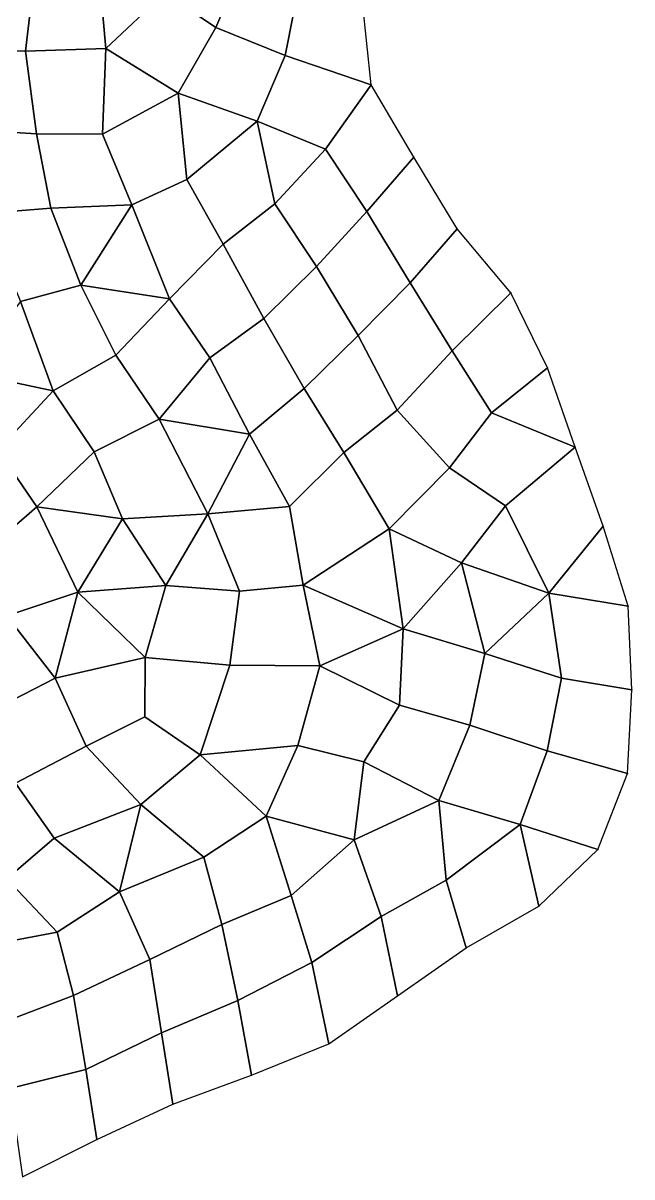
# Model space of a CAD drawing. Extents: x 727294 to 731543, y 8575035 to 8579824.
# Drawn here: x 731300.2 to 731445.5, y 8575438.4 to 8575713.5 of the extents above; entities that cross this region are included whole.
import ezdxf

# ---------------------------------------------------------------- set-up
doc = ezdxf.new("R2010")
doc.units = 0
for name, color, linetype in [('MESH_BOUND', 25, 'CONTINUOUS'), ('MESH_ELEMS', 250, 'CONTINUOUS'), ('MESH_NODES', 18, 'CONTINUOUS')]:
    doc.layers.add(name, color=color, linetype=linetype)

msp = doc.modelspace()

# ---------------------------------------------------------------- linework, layer by layer
at = {"layer": 'MESH_BOUND', "color": 25}
for points in [[(731383.29, 8575698.74, 38.17), (731381.21, 8575718.42, 38.17)], [(731393.41, 8575681.48, 38.17), (731383.29, 8575698.74, 38.17)], [(731403.82, 8575664.45, 38.17), (731393.41, 8575681.48, 38.17)], [(731416.61, 8575649.16, 38.17), (731403.82, 8575664.45, 38.17)], [(731425.32, 8575631.27, 38.17), (731416.61, 8575649.16, 38.17)], [(731431.91, 8575612.39, 38.17), (731425.32, 8575631.27, 38.17)], [(731438.64, 8575593.56, 38.17), (731431.91, 8575612.39, 38.17)], [(731444.61, 8575574.48, 38.17), (731438.64, 8575593.56, 38.17)], [(731445.48, 8575554.49, 38.17), (731444.61, 8575574.48, 38.17)], [(731444.4, 8575534.58, 38.17), (731445.48, 8575554.49, 38.17)], [(731437.32, 8575516.48, 38.17), (731444.4, 8575534.58, 38.17)], [(731423.3, 8575502.97, 38.17), (731437.32, 8575516.48, 38.17)], [(731405.95, 8575493.02, 38.17), (731423.3, 8575502.97, 38.17)], [(731389.56, 8575481.55, 38.17), (731405.95, 8575493.02, 38.17)], [(731373.18, 8575470.08, 38.17), (731389.56, 8575481.55, 38.17)], [(731354.74, 8575462.63, 38.17), (731373.18, 8575470.08, 38.17)], [(731335.98, 8575455.74, 38.17), (731354.74, 8575462.63, 38.17)], [(731317.85, 8575447.29, 38.17), (731335.98, 8575455.74, 38.17)], [(731300.12, 8575438.39, 38.17), (731317.85, 8575447.29, 38.17)]]:
    msp.add_polyline3d(points, dxfattribs=at)
at = {"layer": 'MESH_ELEMS', "color": 179}
for points in [[(731353.48, 8575729.32, 38.17), (731338.99, 8575737.4, 38.17), (731334.05, 8575720.64, 38.17), (731346.23, 8575712.44, 38.17)], [(731366.81, 8575726.27, 38.17), (731353.48, 8575729.32, 38.17), (731346.23, 8575712.44, 38.17), (731362.77, 8575705.77, 38.17)], [(731300.79, 8575706.76, 38.17), (731303.09, 8575726.45, 38.17), (731286.3, 8575725.77, 38.17), (731284.61, 8575707.04, 38.17)], [(731303.09, 8575726.45, 38.17), (731300.79, 8575706.76, 38.17), (731319.97, 8575707.41, 38.17), (731318.2, 8575726.93, 38.17)], [(731319.97, 8575707.41, 38.17), (731334.05, 8575720.64, 38.17), (731318.2, 8575726.93, 38.17), (731319.97, 8575707.41, 38.17)], [(731362.77, 8575705.77, 38.17), (731383.29, 8575698.74, 38.17), (731381.21, 8575718.42, 38.17), (731366.81, 8575726.27, 38.17)], [(731334.05, 8575720.64, 38.17), (731319.97, 8575707.41, 38.17), (731337.23, 8575696.78, 38.17), (731346.23, 8575712.44, 38.17)], [(731356.06, 8575690.04, 38.17), (731362.77, 8575705.77, 38.17), (731346.23, 8575712.44, 38.17), (731337.23, 8575696.78, 38.17)], [(731303.42, 8575687.02, 38.17), (731319.14, 8575687.01, 38.17), (731319.97, 8575707.41, 38.17), (731300.79, 8575706.76, 38.17)], [(731337.23, 8575696.78, 38.17), (731319.97, 8575707.41, 38.17), (731319.14, 8575687.01, 38.17), (731337.23, 8575696.78, 38.17)], [(731286.5, 8575688.12, 38.17), (731303.42, 8575687.02, 38.17), (731300.79, 8575706.76, 38.17), (731284.61, 8575707.04, 38.17)], [(731372.38, 8575683.38, 38.17), (731383.29, 8575698.74, 38.17), (731362.77, 8575705.77, 38.17), (731356.06, 8575690.04, 38.17)], [(731339.33, 8575676.17, 38.17), (731337.23, 8575696.78, 38.17), (731319.14, 8575687.01, 38.17), (731326.14, 8575670.1, 38.17)], [(731356.06, 8575690.04, 38.17), (731337.23, 8575696.78, 38.17), (731339.33, 8575676.17, 38.17), (731356.06, 8575690.04, 38.17)], [(731372.38, 8575683.38, 38.17), (731382.23, 8575668.53, 38.17), (731393.41, 8575681.48, 38.17), (731383.29, 8575698.74, 38.17)], [(731303.42, 8575687.02, 38.17), (731286.5, 8575688.12, 38.17), (731291, 8575668.09, 38.17), (731306.86, 8575669.31, 38.17)], [(731360.29, 8575670.37, 38.17), (731356.06, 8575690.04, 38.17), (731339.33, 8575676.17, 38.17), (731347.96, 8575660.78, 38.17)], [(731356.06, 8575690.04, 38.17), (731360.29, 8575670.37, 38.17), (731372.38, 8575683.38, 38.17), (731356.06, 8575690.04, 38.17)], [(731319.14, 8575687.01, 38.17), (731303.42, 8575687.02, 38.17), (731306.86, 8575669.31, 38.17), (731326.14, 8575670.1, 38.17)], [(731360.29, 8575670.37, 38.17), (731370.22, 8575655.4, 38.17), (731382.23, 8575668.53, 38.17), (731372.38, 8575683.38, 38.17)], [(731403.82, 8575664.45, 38.17), (731393.41, 8575681.48, 38.17), (731382.23, 8575668.53, 38.17), (731392.61, 8575651.55, 38.17)], [(731326.14, 8575670.1, 38.17), (731335.18, 8575647.7, 38.17), (731347.96, 8575660.78, 38.17), (731339.33, 8575676.17, 38.17)], [(731299.57, 8575647.1, 38.17), (731314.03, 8575650.96, 38.17), (731306.86, 8575669.31, 38.17), (731291, 8575668.09, 38.17)], [(731306.86, 8575669.31, 38.17), (731314.03, 8575650.96, 38.17), (731326.14, 8575670.1, 38.17), (731306.86, 8575669.31, 38.17)], [(731326.14, 8575670.1, 38.17), (731314.03, 8575650.96, 38.17), (731335.18, 8575647.7, 38.17), (731326.14, 8575670.1, 38.17)], [(731347.96, 8575660.78, 38.17), (731357.68, 8575643.04, 38.17), (731370.22, 8575655.4, 38.17), (731360.29, 8575670.37, 38.17)], [(731370.22, 8575655.4, 38.17), (731380.19, 8575638.98, 38.17), (731392.61, 8575651.55, 38.17), (731382.23, 8575668.53, 38.17)], [(731392.61, 8575651.55, 38.17), (731402.61, 8575635.34, 38.17), (731416.61, 8575649.16, 38.17), (731403.82, 8575664.45, 38.17)], [(731335.18, 8575647.7, 38.17), (731344.81, 8575633.62, 38.17), (731357.68, 8575643.04, 38.17), (731347.96, 8575660.78, 38.17)], [(731380.19, 8575638.98, 38.17), (731370.22, 8575655.4, 38.17), (731357.68, 8575643.04, 38.17), (731367.3, 8575626.31, 38.17)], [(731314.03, 8575650.96, 38.17), (731299.57, 8575647.1, 38.17), (731307.39, 8575625.83, 38.17), (731322.32, 8575634.28, 38.17)], [(731314.03, 8575650.96, 38.17), (731322.32, 8575634.28, 38.17), (731335.18, 8575647.7, 38.17), (731314.03, 8575650.96, 38.17)], [(731402.61, 8575635.34, 38.17), (731392.61, 8575651.55, 38.17), (731380.19, 8575638.98, 38.17), (731389.45, 8575621.2, 38.17)], [(731299.57, 8575647.1, 38.17), (731286.77, 8575630.14, 38.17), (731307.39, 8575625.83, 38.17), (731299.57, 8575647.1, 38.17)], [(731322.32, 8575634.28, 38.17), (731332.72, 8575619.07, 38.17), (731344.81, 8575633.62, 38.17), (731335.18, 8575647.7, 38.17)], [(731425.32, 8575631.27, 38.17), (731416.61, 8575649.16, 38.17), (731402.61, 8575635.34, 38.17), (731412.01, 8575620.58, 38.17)], [(731367.3, 8575626.31, 38.17), (731357.68, 8575643.04, 38.17), (731344.81, 8575633.62, 38.17), (731354.22, 8575615.44, 38.17)], [(731367.3, 8575626.31, 38.17), (731376.75, 8575611.09, 38.17), (731389.45, 8575621.2, 38.17), (731380.19, 8575638.98, 38.17)], [(731317.22, 8575611.23, 38.17), (731332.72, 8575619.07, 38.17), (731322.32, 8575634.28, 38.17), (731307.39, 8575625.83, 38.17)], [(731332.72, 8575619.07, 38.17), (731354.22, 8575615.44, 38.17), (731344.81, 8575633.62, 38.17), (731332.72, 8575619.07, 38.17)], [(731412.01, 8575620.58, 38.17), (731402.61, 8575635.34, 38.17), (731389.45, 8575621.2, 38.17), (731401.93, 8575607.41, 38.17)], [(731307.39, 8575625.83, 38.17), (731286.77, 8575630.14, 38.17), (731294.18, 8575611.68, 38.17), (731307.39, 8575625.83, 38.17)], [(731412.01, 8575620.58, 38.17), (731431.91, 8575612.39, 38.17), (731425.32, 8575631.27, 38.17), (731412.01, 8575620.58, 38.17)], [(731294.18, 8575611.68, 38.17), (731303.53, 8575598.15, 38.17), (731317.22, 8575611.23, 38.17), (731307.39, 8575625.83, 38.17)], [(731376.75, 8575611.09, 38.17), (731367.3, 8575626.31, 38.17), (731354.22, 8575615.44, 38.17), (731363.8, 8575598.24, 38.17)], [(731401.93, 8575607.41, 38.17), (731389.45, 8575621.2, 38.17), (731376.75, 8575611.09, 38.17), (731387.6, 8575592.91, 38.17)], [(731415.34, 8575598.34, 38.17), (731431.91, 8575612.39, 38.17), (731412.01, 8575620.58, 38.17), (731401.93, 8575607.41, 38.17)], [(731323.94, 8575595.25, 38.17), (731344.32, 8575596.45, 38.17), (731332.72, 8575619.07, 38.17), (731317.22, 8575611.23, 38.17)], [(731354.22, 8575615.44, 38.17), (731332.72, 8575619.07, 38.17), (731344.32, 8575596.45, 38.17), (731354.22, 8575615.44, 38.17)], [(731354.22, 8575615.44, 38.17), (731344.32, 8575596.45, 38.17), (731363.8, 8575598.24, 38.17), (731354.22, 8575615.44, 38.17)], [(731303.53, 8575598.15, 38.17), (731294.18, 8575611.68, 38.17), (731278.58, 8575601.79, 38.17), (731288.76, 8575585.46, 38.17)], [(731323.94, 8575595.25, 38.17), (731317.22, 8575611.23, 38.17), (731303.53, 8575598.15, 38.17), (731323.94, 8575595.25, 38.17)], [(731387.6, 8575592.91, 38.17), (731376.75, 8575611.09, 38.17), (731363.8, 8575598.24, 38.17), (731367.03, 8575579.49, 38.17)], [(731415.34, 8575598.34, 38.17), (731425.68, 8575577.52, 38.17), (731438.64, 8575593.56, 38.17), (731431.91, 8575612.39, 38.17)], [(731401.93, 8575607.41, 38.17), (731387.6, 8575592.91, 38.17), (731404.8, 8575584.78, 38.17), (731415.34, 8575598.34, 38.17)], [(731296.33, 8575572.13, 38.17), (731313.32, 8575577.83, 38.17), (731303.53, 8575598.15, 38.17), (731288.76, 8575585.46, 38.17)], [(731313.32, 8575577.83, 38.17), (731323.94, 8575595.25, 38.17), (731303.53, 8575598.15, 38.17), (731313.32, 8575577.83, 38.17)], [(731351.84, 8575578.02, 38.17), (731367.03, 8575579.49, 38.17), (731363.8, 8575598.24, 38.17), (731344.32, 8575596.45, 38.17)], [(731425.68, 8575577.52, 38.17), (731415.34, 8575598.34, 38.17), (731404.8, 8575584.78, 38.17), (731425.68, 8575577.52, 38.17)], [(731323.94, 8575595.25, 38.17), (731313.32, 8575577.83, 38.17), (731334.27, 8575579.4, 38.17), (731323.94, 8575595.25, 38.17)], [(731334.27, 8575579.4, 38.17), (731344.32, 8575596.45, 38.17), (731323.94, 8575595.25, 38.17), (731334.27, 8575579.4, 38.17)], [(731334.27, 8575579.4, 38.17), (731351.84, 8575578.02, 38.17), (731344.32, 8575596.45, 38.17), (731334.27, 8575579.4, 38.17)], [(731387.6, 8575592.91, 38.17), (731367.03, 8575579.49, 38.17), (731390.92, 8575569.07, 38.17), (731387.6, 8575592.91, 38.17)], [(731390.92, 8575569.07, 38.17), (731404.8, 8575584.78, 38.17), (731387.6, 8575592.91, 38.17), (731390.92, 8575569.07, 38.17)], [(731425.68, 8575577.52, 38.17), (731444.61, 8575574.48, 38.17), (731438.64, 8575593.56, 38.17), (731425.68, 8575577.52, 38.17)], [(731390.92, 8575569.07, 38.17), (731410.39, 8575563.19, 38.17), (731404.8, 8575584.78, 38.17), (731390.92, 8575569.07, 38.17)], [(731404.8, 8575584.78, 38.17), (731410.39, 8575563.19, 38.17), (731425.68, 8575577.52, 38.17), (731404.8, 8575584.78, 38.17)], [(731313.32, 8575577.83, 38.17), (731296.33, 8575572.13, 38.17), (731307.85, 8575557.26, 38.17), (731313.32, 8575577.83, 38.17)], [(731307.85, 8575557.26, 38.17), (731329.38, 8575562.22, 38.17), (731313.32, 8575577.83, 38.17), (731307.85, 8575557.26, 38.17)], [(731329.38, 8575562.22, 38.17), (731334.27, 8575579.4, 38.17), (731313.32, 8575577.83, 38.17), (731329.38, 8575562.22, 38.17)], [(731349.53, 8575560.39, 38.17), (731351.84, 8575578.02, 38.17), (731334.27, 8575579.4, 38.17), (731329.38, 8575562.22, 38.17)], [(731349.53, 8575560.39, 38.17), (731371.05, 8575560.24, 38.17), (731367.03, 8575579.49, 38.17), (731351.84, 8575578.02, 38.17)], [(731371.05, 8575560.24, 38.17), (731390.92, 8575569.07, 38.17), (731367.03, 8575579.49, 38.17), (731371.05, 8575560.24, 38.17)], [(731425.68, 8575577.52, 38.17), (731410.39, 8575563.19, 38.17), (731428.7, 8575557.3, 38.17), (731425.68, 8575577.52, 38.17)], [(731428.7, 8575557.3, 38.17), (731445.48, 8575554.49, 38.17), (731444.61, 8575574.48, 38.17), (731425.68, 8575577.52, 38.17)], [(731281.22, 8575563.27, 38.17), (731289.9, 8575548.09, 38.17), (731307.85, 8575557.26, 38.17), (731296.33, 8575572.13, 38.17)], [(731390.03, 8575550.88, 38.17), (731390.92, 8575569.07, 38.17), (731371.05, 8575560.24, 38.17), (731390.03, 8575550.88, 38.17)], [(731410.39, 8575563.19, 38.17), (731390.92, 8575569.07, 38.17), (731390.03, 8575550.88, 38.17), (731406.77, 8575546.07, 38.17)], [(731307.85, 8575557.26, 38.17), (731315.25, 8575541.09, 38.17), (731329.29, 8575548.07, 38.17), (731329.38, 8575562.22, 38.17)], [(731329.29, 8575548.07, 38.17), (731342.46, 8575539.03, 38.17), (731349.53, 8575560.39, 38.17), (731329.38, 8575562.22, 38.17)], [(731428.7, 8575557.3, 38.17), (731410.39, 8575563.19, 38.17), (731406.77, 8575546.07, 38.17), (731425.28, 8575539.97, 38.17)], [(731365.76, 8575541.22, 38.17), (731371.05, 8575560.24, 38.17), (731349.53, 8575560.39, 38.17), (731342.46, 8575539.03, 38.17)], [(731371.05, 8575560.24, 38.17), (731365.76, 8575541.22, 38.17), (731381.55, 8575537.37, 38.17), (731390.03, 8575550.88, 38.17)], [(731289.9, 8575548.09, 38.17), (731298.39, 8575532.28, 38.17), (731315.25, 8575541.09, 38.17), (731307.85, 8575557.26, 38.17)], [(731445.48, 8575554.49, 38.17), (731428.7, 8575557.3, 38.17), (731425.28, 8575539.97, 38.17), (731444.4, 8575534.58, 38.17)], [(731399.39, 8575528.14, 38.17), (731406.77, 8575546.07, 38.17), (731390.03, 8575550.88, 38.17), (731381.55, 8575537.37, 38.17)], [(731328.28, 8575527.19, 38.17), (731342.46, 8575539.03, 38.17), (731329.29, 8575548.07, 38.17), (731315.25, 8575541.09, 38.17)], [(731418.85, 8575522.42, 38.17), (731425.28, 8575539.97, 38.17), (731406.77, 8575546.07, 38.17), (731399.39, 8575528.14, 38.17)], [(731307.61, 8575519.11, 38.17), (731328.28, 8575527.19, 38.17), (731315.25, 8575541.09, 38.17), (731298.39, 8575532.28, 38.17)], [(731358.25, 8575524.4, 38.17), (731365.76, 8575541.22, 38.17), (731342.46, 8575539.03, 38.17), (731358.25, 8575524.4, 38.17)], [(731358.25, 8575524.4, 38.17), (731379.25, 8575518.77, 38.17), (731381.55, 8575537.37, 38.17), (731365.76, 8575541.22, 38.17)], [(731437.32, 8575516.48, 38.17), (731444.4, 8575534.58, 38.17), (731425.28, 8575539.97, 38.17), (731418.85, 8575522.42, 38.17)], [(731343.33, 8575514.58, 38.17), (731358.25, 8575524.4, 38.17), (731342.46, 8575539.03, 38.17), (731328.28, 8575527.19, 38.17)], [(731381.55, 8575537.37, 38.17), (731379.25, 8575518.77, 38.17), (731399.39, 8575528.14, 38.17), (731381.55, 8575537.37, 38.17)], [(731296.36, 8575509.42, 38.17), (731307.61, 8575519.11, 38.17), (731298.39, 8575532.28, 38.17), (731281.94, 8575520.29, 38.17)], [(731307.61, 8575519.11, 38.17), (731323.26, 8575506.36, 38.17), (731328.28, 8575527.19, 38.17), (731307.61, 8575519.11, 38.17)], [(731323.26, 8575506.36, 38.17), (731343.33, 8575514.58, 38.17), (731328.28, 8575527.19, 38.17), (731323.26, 8575506.36, 38.17)], [(731379.25, 8575518.77, 38.17), (731385.63, 8575500.5, 38.17), (731401.17, 8575509.1, 38.17), (731399.39, 8575528.14, 38.17)], [(731399.39, 8575528.14, 38.17), (731401.17, 8575509.1, 38.17), (731418.85, 8575522.42, 38.17), (731399.39, 8575528.14, 38.17)], [(731364.21, 8575505.48, 38.17), (731358.25, 8575524.4, 38.17), (731343.33, 8575514.58, 38.17), (731347.68, 8575498.55, 38.17)], [(731358.25, 8575524.4, 38.17), (731364.21, 8575505.48, 38.17), (731379.25, 8575518.77, 38.17), (731358.25, 8575524.4, 38.17)], [(731423.3, 8575502.97, 38.17), (731418.85, 8575522.42, 38.17), (731401.17, 8575509.1, 38.17), (731405.95, 8575493.02, 38.17)], [(731418.85, 8575522.42, 38.17), (731423.3, 8575502.97, 38.17), (731437.32, 8575516.48, 38.17), (731418.85, 8575522.42, 38.17)], [(731308.36, 8575496.74, 38.17), (731323.26, 8575506.36, 38.17), (731307.61, 8575519.11, 38.17), (731296.36, 8575509.42, 38.17)], [(731385.63, 8575500.5, 38.17), (731379.25, 8575518.77, 38.17), (731364.21, 8575505.48, 38.17), (731369.15, 8575489.5, 38.17)], [(731347.68, 8575498.55, 38.17), (731343.33, 8575514.58, 38.17), (731323.26, 8575506.36, 38.17), (731330.47, 8575490.21, 38.17)], [(731296.36, 8575509.42, 38.17), (731289.36, 8575493.17, 38.17), (731308.36, 8575496.74, 38.17), (731296.36, 8575509.42, 38.17)], [(731405.95, 8575493.02, 38.17), (731401.17, 8575509.1, 38.17), (731385.63, 8575500.5, 38.17), (731389.56, 8575481.55, 38.17)], [(731330.47, 8575490.21, 38.17), (731323.26, 8575506.36, 38.17), (731308.36, 8575496.74, 38.17), (731312.27, 8575481.66, 38.17)], [(731369.15, 8575489.5, 38.17), (731364.21, 8575505.48, 38.17), (731347.68, 8575498.55, 38.17), (731351.46, 8575480.48, 38.17)], [(731351.46, 8575480.48, 38.17), (731347.68, 8575498.55, 38.17), (731330.47, 8575490.21, 38.17), (731333.22, 8575472.75, 38.17)], [(731389.56, 8575481.55, 38.17), (731385.63, 8575500.5, 38.17), (731369.15, 8575489.5, 38.17), (731373.18, 8575470.08, 38.17)], [(731312.27, 8575481.66, 38.17), (731308.36, 8575496.74, 38.17), (731289.36, 8575493.17, 38.17), (731295.56, 8575475.29, 38.17)], [(731333.22, 8575472.75, 38.17), (731330.47, 8575490.21, 38.17), (731312.27, 8575481.66, 38.17), (731315.2, 8575464, 38.17)], [(731373.18, 8575470.08, 38.17), (731369.15, 8575489.5, 38.17), (731351.46, 8575480.48, 38.17), (731354.74, 8575462.63, 38.17)], [(731315.2, 8575464, 38.17), (731312.27, 8575481.66, 38.17), (731295.56, 8575475.29, 38.17), (731297.09, 8575459.5, 38.17)], [(731333.22, 8575472.75, 38.17), (731335.98, 8575455.74, 38.17), (731354.74, 8575462.63, 38.17), (731351.46, 8575480.48, 38.17)], [(731315.2, 8575464, 38.17), (731317.85, 8575447.29, 38.17), (731335.98, 8575455.74, 38.17), (731333.22, 8575472.75, 38.17)], [(731317.85, 8575447.29, 38.17), (731315.2, 8575464, 38.17), (731297.09, 8575459.5, 38.17), (731300.12, 8575438.39, 38.17)]]:
    msp.add_3dface(points, dxfattribs=at)
at = {"layer": 'MESH_NODES', "color": 18}
for p in [(731346.23, 8575712.44, 38.17), (731319.97, 8575707.41, 38.17), (731300.79, 8575706.76, 38.17), (731362.77, 8575705.77, 38.17), (731337.23, 8575696.78, 38.17), (731383.29, 8575698.74, 38.17), (731356.06, 8575690.04, 38.17), (731303.42, 8575687.02, 38.17), (731319.14, 8575687.01, 38.17), (731372.38, 8575683.38, 38.17), (731393.41, 8575681.48, 38.17), (731339.33, 8575676.17, 38.17), (731306.86, 8575669.31, 38.17), (731326.14, 8575670.1, 38.17), (731360.29, 8575670.37, 38.17), (731382.23, 8575668.53, 38.17), (731403.82, 8575664.45, 38.17), (731347.96, 8575660.78, 38.17), (731370.22, 8575655.4, 38.17), (731314.03, 8575650.96, 38.17), (731392.61, 8575651.55, 38.17), (731335.18, 8575647.7, 38.17), (731416.61, 8575649.16, 38.17), (731357.68, 8575643.04, 38.17), (731380.19, 8575638.98, 38.17), (731322.32, 8575634.28, 38.17), (731344.81, 8575633.62, 38.17), (731402.61, 8575635.34, 38.17), (731425.32, 8575631.27, 38.17), (731307.39, 8575625.83, 38.17), (731367.3, 8575626.31, 38.17), (731389.45, 8575621.2, 38.17), (731412.01, 8575620.58, 38.17), (731332.72, 8575619.07, 38.17), (731354.22, 8575615.44, 38.17), (731317.22, 8575611.23, 38.17), (731376.75, 8575611.09, 38.17), (731431.91, 8575612.39, 38.17), (731401.93, 8575607.41, 38.17), (731303.53, 8575598.15, 38.17), (731363.8, 8575598.24, 38.17), (731415.34, 8575598.34, 38.17), (731323.94, 8575595.25, 38.17), (731344.32, 8575596.45, 38.17), (731387.6, 8575592.91, 38.17), (731438.64, 8575593.56, 38.17), (731404.8, 8575584.78, 38.17), (731313.32, 8575577.83, 38.17), (731334.27, 8575579.4, 38.17), (731351.84, 8575578.02, 38.17), (731367.03, 8575579.49, 38.17), (731425.68, 8575577.52, 38.17), (731444.61, 8575574.48, 38.17), (731390.92, 8575569.07, 38.17), (731329.38, 8575562.22, 38.17), (731410.39, 8575563.19, 38.17), (731349.53, 8575560.39, 38.17), (731371.05, 8575560.24, 38.17), (731307.85, 8575557.26, 38.17), (731428.7, 8575557.3, 38.17), (731445.48, 8575554.49, 38.17), (731390.03, 8575550.88, 38.17), (731329.29, 8575548.07, 38.17), (731406.77, 8575546.07, 38.17), (731315.25, 8575541.09, 38.17), (731365.76, 8575541.22, 38.17), (731425.28, 8575539.97, 38.17), (731342.46, 8575539.03, 38.17), (731381.55, 8575537.37, 38.17), (731444.4, 8575534.58, 38.17), (731328.28, 8575527.19, 38.17), (731399.39, 8575528.14, 38.17), (731358.25, 8575524.4, 38.17), (731418.85, 8575522.42, 38.17), (731307.61, 8575519.11, 38.17), (731379.25, 8575518.77, 38.17), (731343.33, 8575514.58, 38.17), (731437.32, 8575516.48, 38.17), (731401.17, 8575509.1, 38.17), (731323.26, 8575506.36, 38.17), (731364.21, 8575505.48, 38.17), (731423.3, 8575502.97, 38.17), (731347.68, 8575498.55, 38.17), (731385.63, 8575500.5, 38.17), (731308.36, 8575496.74, 38.17), (731405.95, 8575493.02, 38.17), (731330.47, 8575490.21, 38.17), (731369.15, 8575489.5, 38.17), (731312.27, 8575481.66, 38.17), (731389.56, 8575481.55, 38.17), (731351.46, 8575480.48, 38.17), (731333.22, 8575472.75, 38.17), (731373.18, 8575470.08, 38.17), (731315.2, 8575464, 38.17), (731354.74, 8575462.63, 38.17), (731335.98, 8575455.74, 38.17), (731317.85, 8575447.29, 38.17)]:
    msp.add_point(p, dxfattribs=at)

doc.saveas('drawing.dxf')
